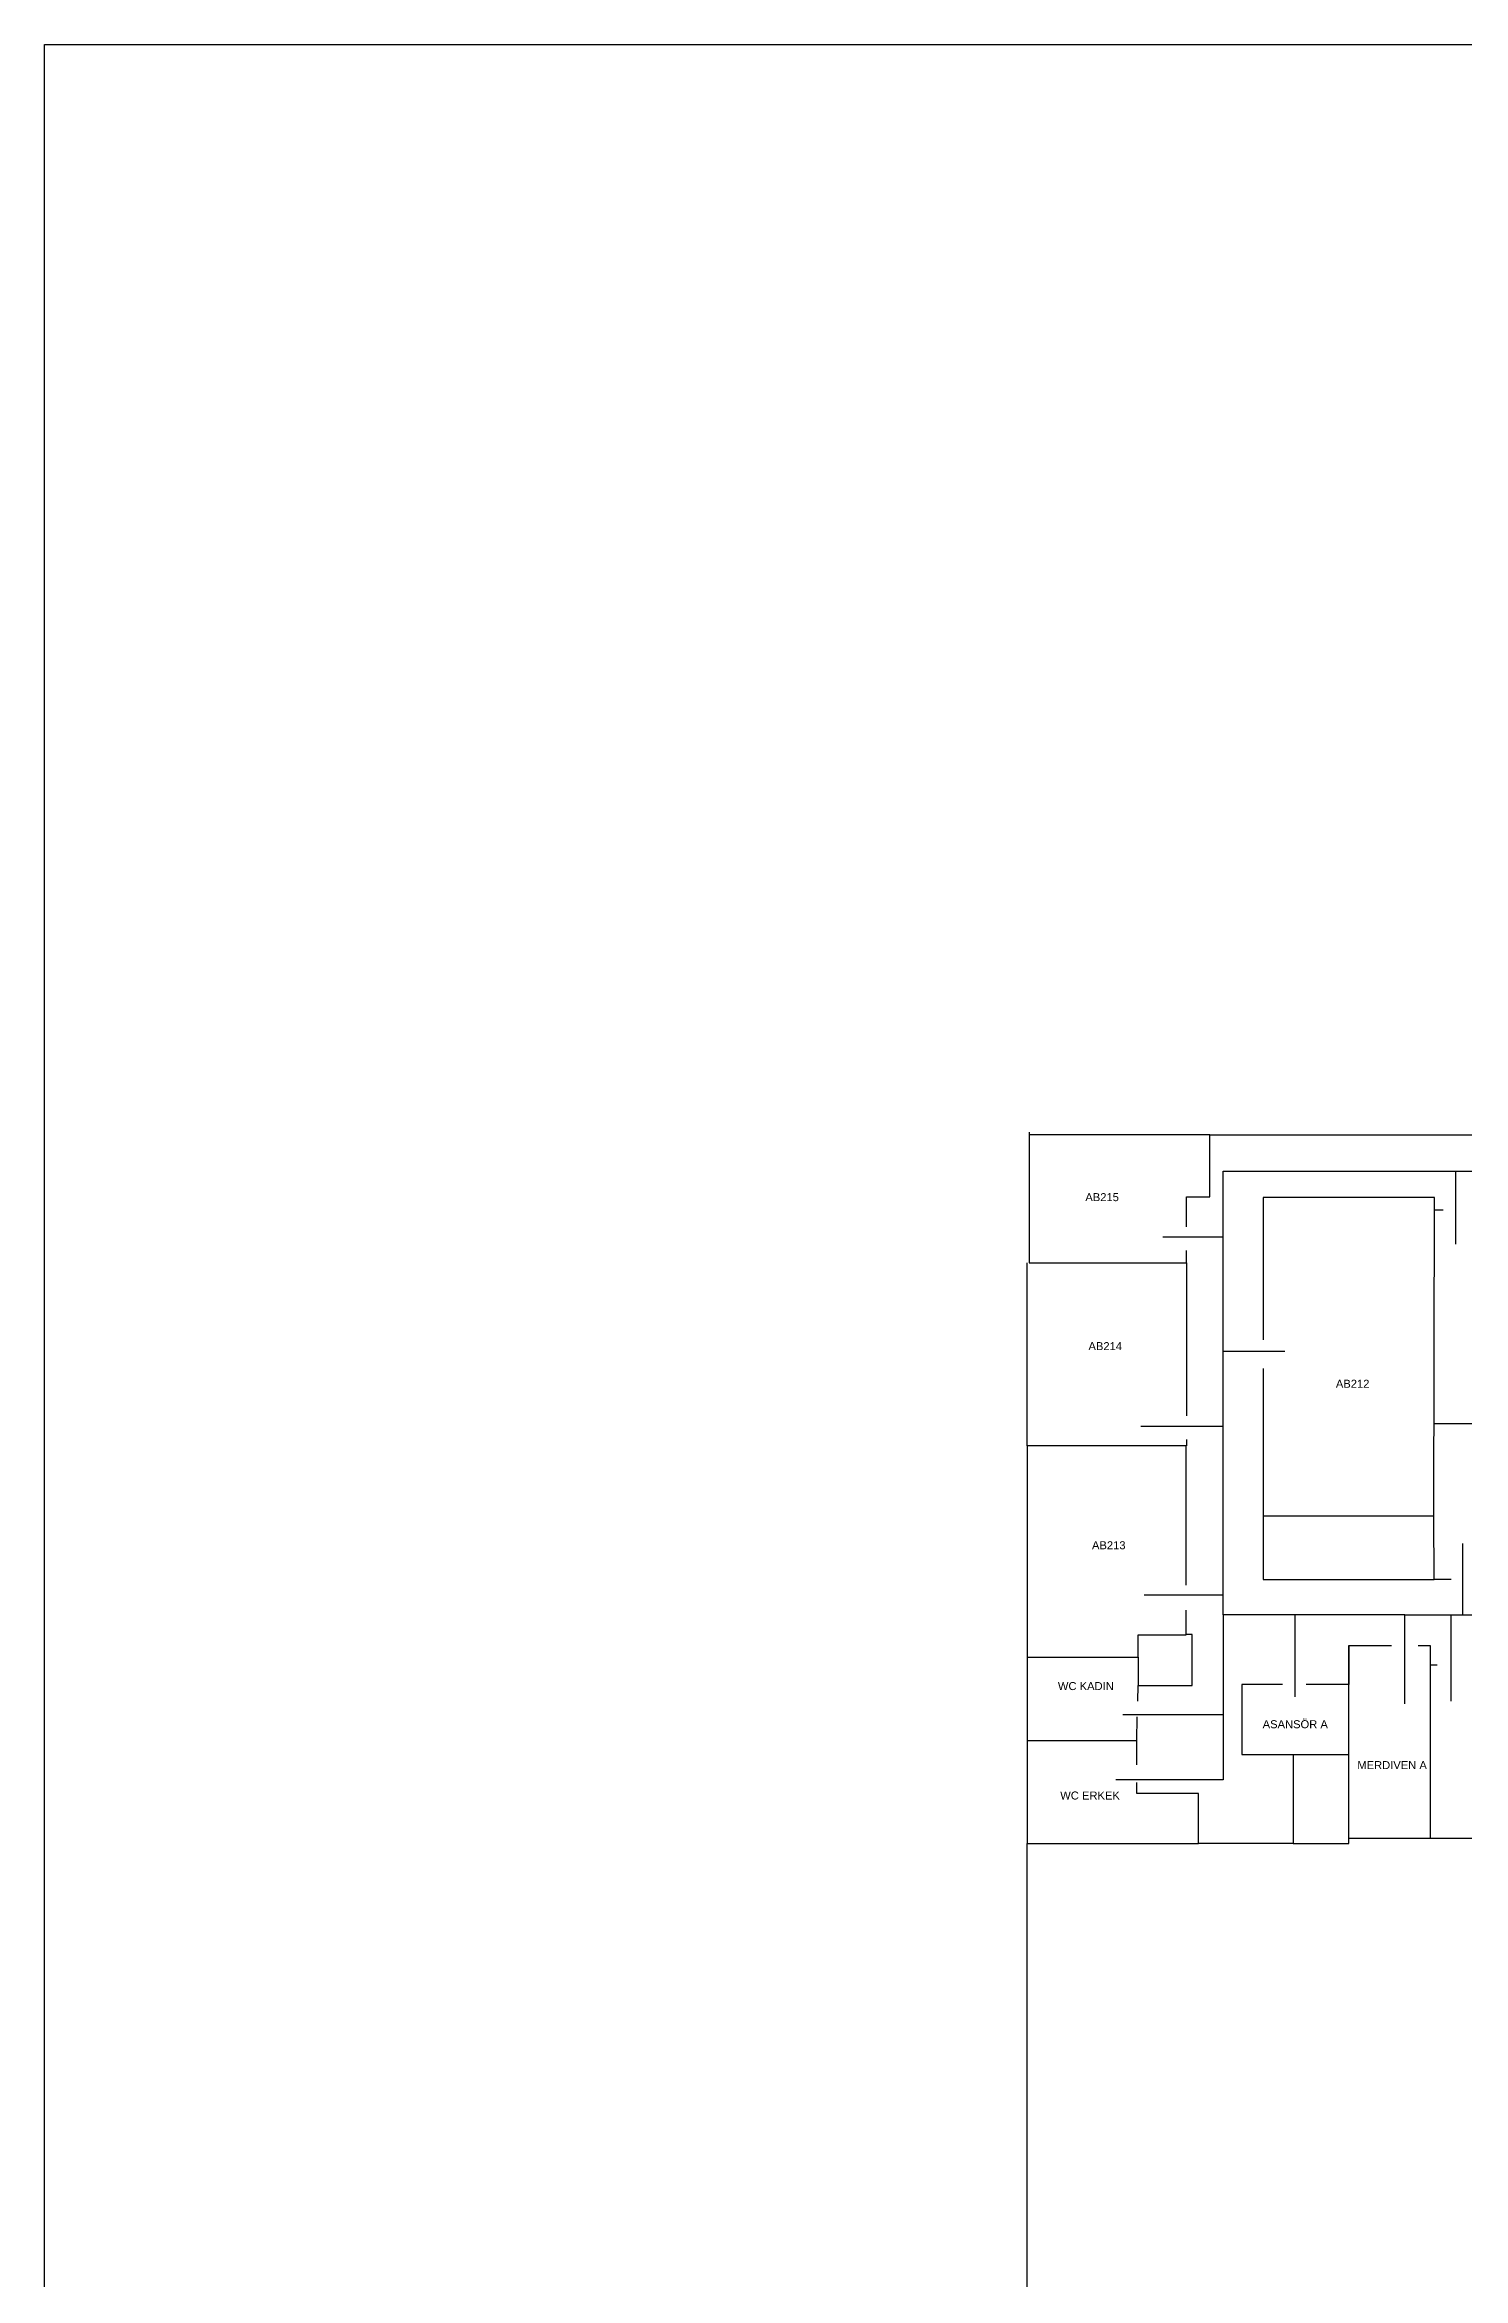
# Model space of a CAD drawing. Header units: metres. Extents: x 38812.6 to 38887.1, y 38457 to 38512.8.
# Drawn here: x 38812.62 to 38830.35, y 38484.91 to 38512.83 of the extents above; entities that cross this region are included whole.
import ezdxf

# ---------------------------------------------------------------- set-up
doc = ezdxf.new("R2010")
doc.units = ezdxf.units.M
doc.header["$MEASUREMENT"] = 0
for name, color, linetype in [('Paths', 70, 'Continuous'), ('Rooms', 10, 'Continuous'), ('Walls', 140, 'Continuous')]:
    doc.layers.add(name, color=color, linetype=linetype)
doc.styles.get("Standard").update_dxf_attribs({"font": 'arial.ttf', "height": 100})
picture_1 = doc.add_image_def('image1.jpg', size_in_pixel=(4032, 3024))

msp = doc.modelspace()

# ---------------------------------------------------------------- linework, layer by layer
at = {"layer": 'Paths'}
for points in [[(38827.35, 38497.92), (38827.35, 38498.747), (38830.252, 38498.747), (38830.252, 38497.836)], [(38830.252, 38498.747), (38833.189, 38498.747), (38833.189, 38497.795)], [(38827.35, 38496.498), (38827.35, 38497.92), (38826.595, 38497.92)], [(38827.35, 38495.555), (38827.35, 38496.498), (38828.121, 38496.498)], [(38827.35, 38493.446), (38827.35, 38495.555), (38826.32, 38495.555)], [(38829.617, 38493.201), (38830.343, 38493.201), (38830.343, 38494.095)], [(38829.617, 38492.087), (38829.617, 38493.201), (38827.35, 38493.201), (38827.35, 38493.446), (38826.363, 38493.446)], [(38827.35, 38493.201), (38827.35, 38491.953), (38826.095, 38491.953)], [(38828.243, 38493.201), (38828.243, 38492.175)], [(38830.194, 38493.201), (38830.194, 38492.123)], [(38830.343, 38493.201), (38833.287, 38493.201), (38833.287, 38492.25)], [(38827.35, 38491.953), (38827.35, 38491.14), (38826.009, 38491.14)]]:
    msp.add_lwpolyline(points, dxfattribs=at)
at = {"layer": 'Walls'}
for points in [[(38824.924, 38499.235), (38824.924, 38497.602), (38826.891, 38497.602), (38826.891, 38497.757)], [(38826.891, 38498.053), (38826.891, 38498.426), (38827.18, 38498.426), (38827.18, 38499.2), (38824.924, 38499.2)], [(38827.18, 38499.2), (38841.232, 38499.2), (38842.601, 38497.92), (38857.874, 38497.92), (38859.005, 38498.909), (38873.189, 38498.909)], [(38829.99, 38498.417), (38827.848, 38498.417), (38827.848, 38496.639)], [(38827.848, 38496.28), (38827.848, 38494.44), (38829.981, 38494.44), (38829.99, 38498.417)], [(38833.412, 38498.234), (38833.565, 38498.234), (38833.565, 38495.59), (38829.976, 38495.59)], [(38829.988, 38498.264), (38830.097, 38498.264)], [(38826.891, 38495.393), (38826.891, 38495.315), (38824.899, 38495.315), (38824.899, 38497.602)], [(38826.891, 38497.602), (38826.891, 38495.69)], [(38824.899, 38495.315), (38824.899, 38492.674), (38826.285, 38492.674), (38826.285, 38492.952), (38826.888, 38492.952), (38826.888, 38493.259)], [(38826.888, 38493.572), (38826.888, 38495.315)], [(38827.848, 38494.44), (38827.848, 38493.643), (38829.985, 38493.643), (38829.981, 38494.44)], [(38830.197, 38493.643), (38829.985, 38493.643)], [(38826.285, 38492.674), (38826.285, 38492.32), (38826.96, 38492.32), (38826.96, 38492.956), (38826.888, 38492.956)], [(38824.899, 38492.674), (38824.899, 38490.342), (38827.042, 38490.342), (38827.042, 38490.97), (38826.268, 38490.97), (38826.268, 38491.107)], [(38828.918, 38492.82), (38828.918, 38492.332), (38828.387, 38492.332)], [(38828.918, 38492.82), (38829.454, 38492.82)], [(38829.784, 38492.82), (38829.934, 38492.82), (38829.934, 38490.407), (38828.918, 38490.407), (38828.918, 38492.82)], [(38826.28, 38492.123), (38826.285, 38492.32)], [(38828.091, 38492.332), (38827.58, 38492.332), (38827.58, 38491.455), (38828.917, 38491.455)], [(38829.934, 38492.577), (38830.023, 38492.577)], [(38833.487, 38492.547), (38833.716, 38492.547), (38833.716, 38490.407), (38829.934, 38490.407)], [(38826.268, 38491.327), (38826.268, 38491.626), (38826.275, 38491.928)], [(38826.268, 38491.626), (38824.898, 38491.626)], [(38828.224, 38491.454), (38828.224, 38490.342), (38827.042, 38490.342)], [(38828.224, 38490.342), (38828.918, 38490.342), (38828.918, 38490.407)], [(38856.116, 38476.747), (38856.116, 38472.533), (38843.53, 38472.533), (38843.53, 38469.974), (38824.899, 38469.974), (38824.899, 38490.342)]]:
    msp.add_lwpolyline(points, dxfattribs=at)

# ---------------------------------------------------------------- texts
at = {"layer": 'Rooms', "char_height": 0.1, "attachment_point": 1}
for s, insert, width in [('AB215', (38825.626, 38498.472), 0.04441), ('AB214', (38825.665, 38496.61), 0.43454), ('AB212', (38828.757, 38496.14), 0.43332), ('AB213', (38825.709, 38494.121), 0.43332), ('WC KADIN\\P', (38825.283, 38492.361), 0.7196), ('MERDIVEN A', (38829.025, 38491.373), 0.90217), ('WC ERKEK\\P', (38825.312, 38490.993), 0.78034)]:
    msp.add_mtext(s, dxfattribs=dict(at, insert=insert, width=width))
at = {"layer": 'Rooms', "insert": (38827.842, 38491.884), "char_height": 0.1, "attachment_point": 1}
msp.add_mtext('ASANSÖR A', dxfattribs=at)

# ---------------------------------------------------------------- pictures from other files: only their frames are drawn
at = {"layer": 'Walls'}
image = msp.add_image(picture_1, insert=(38812.619, 38456.989), size_in_units=(74.451, 55.839), dxfattribs=at)
image.dxf.flags = 7

doc.saveas('drawing.dxf')
